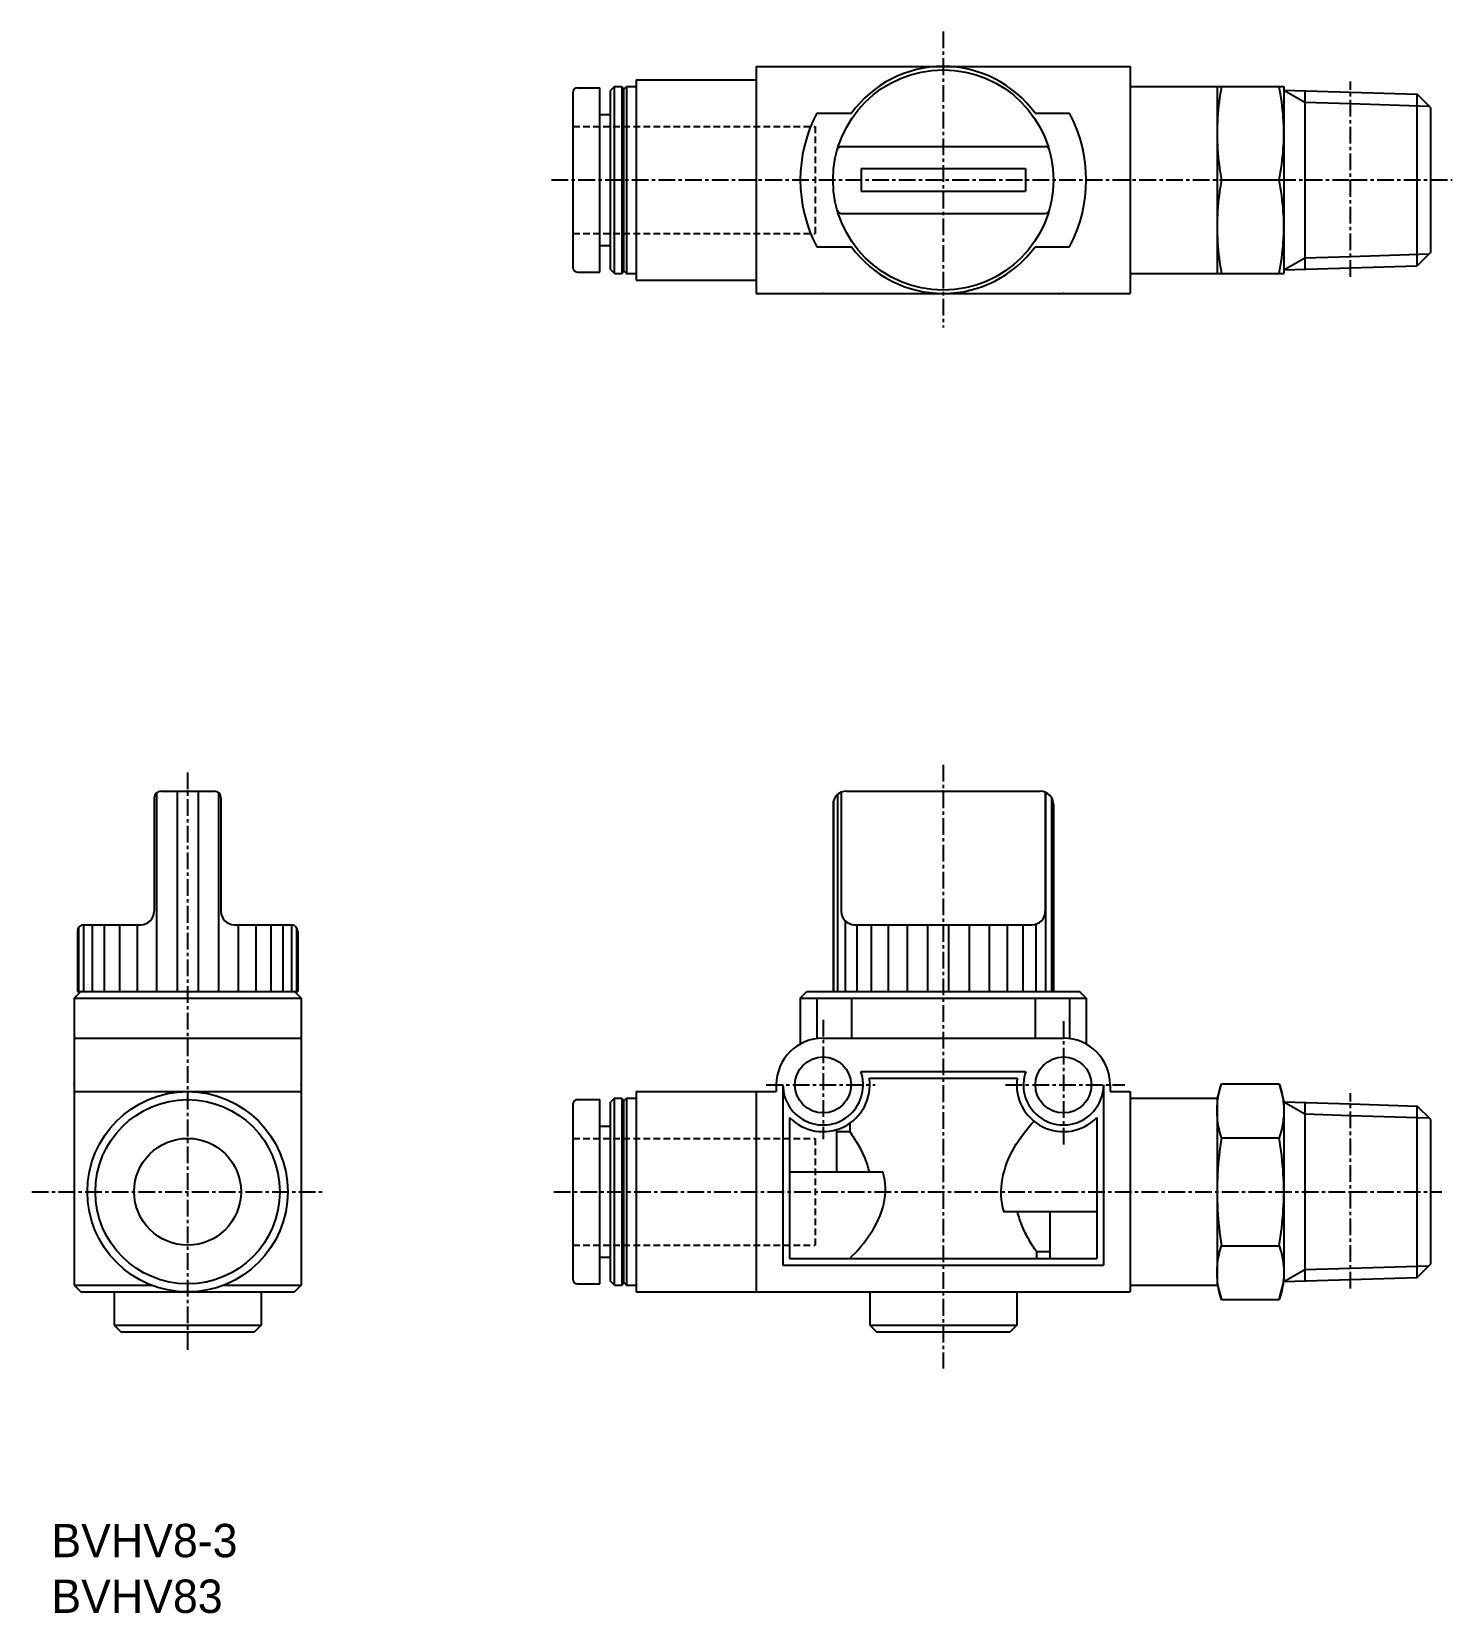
# Model space of a CAD drawing. Extents: x 172 to 278, y 137 to 256.
import ezdxf

# ---------------------------------------------------------------- set-up
doc = ezdxf.new("R2010")
doc.units = 0
doc.linetypes.add('CENTER', pattern=[2, 1.25, -0.25, 0.25, -0.25])
doc.linetypes.add('DASHED', pattern=[0.75, 0.5, -0.25])
doc.layers.get('0').update_dxf_attribs({"linetype": 'CONTINUOUS'})
doc.layers.add('CENTER', color=1, linetype='CENTER')

msp = doc.modelspace()

# ---------------------------------------------------------------- linework, layer by layer
at = {"linetype": 'CONTINUOUS'}
for p, q in [((226.33, 253.1), (254.33, 253.1)), ((226.33, 253.1), (226.33, 236.1)), ((254.33, 253.1), (254.33, 236.1)), ((212.63, 238), (212.63, 251.2)), ((212.93, 251.5), (214.63, 251.5)), ((214.63, 237.7), (214.63, 251.5)), ((215.73, 251.6), (215.43, 251.3)), ((215.43, 237.9), (215.43, 251.3)), ((215.73, 237.6), (215.73, 251.6)), ((215.73, 251.6), (216.26, 251.6)), ((216.26, 251.6), (216.26, 237.6)), ((216.26, 251.6), (216.43, 251.4)), ((216.43, 251.4), (216.61, 251.6)), ((216.43, 237.8), (216.43, 251.4)), ((216.61, 251.6), (216.61, 237.6)), ((216.61, 251.6), (217.33, 251.6)), ((217.33, 252.1), (226.33, 252.1)), ((217.33, 252.1), (217.33, 237.1)), ((254.33, 251.6), (260.83, 251.6)), ((260.83, 251.6), (260.83, 237.6)), ((260.83, 251.6), (265.83, 251.6)), ((265.83, 251.6), (265.83, 237.6)), ((265.83, 251.33), (270.82, 251.17)), ((267.4, 251.28), (267.4, 237.91)), ((270.82, 251.17), (275.81, 251.02)), ((275.81, 238.17), (275.81, 251.02)), ((276.83, 250), (275.81, 251.02)), ((276.83, 239.2), (276.83, 250)), ((214.63, 249.5), (215.43, 249.5)), ((230.87, 249.6), (233.46, 249.6)), ((247.21, 249.6), (249.79, 249.6)), ((232.69, 247.1), (247.97, 247.1)), ((234.18, 245.45), (246.48, 245.45)), ((234.18, 245.45), (234.18, 243.75)), ((246.48, 245.45), (246.48, 243.75)), ((261.15, 244.6), (265.47, 244.6)), ((234.18, 243.75), (246.48, 243.75)), ((232.69, 242.1), (247.97, 242.1)), ((214.63, 239.7), (215.43, 239.7)), ((230.87, 239.6), (233.46, 239.6)), ((247.21, 239.6), (249.79, 239.6)), ((270.82, 238.02), (275.81, 238.17)), ((276.83, 239.2), (275.81, 238.17)), ((212.93, 237.7), (214.63, 237.7)), ((215.73, 237.6), (215.43, 237.9)), ((215.73, 237.6), (216.26, 237.6)), ((216.26, 237.6), (216.43, 237.8)), ((216.43, 237.8), (216.61, 237.6)), ((216.61, 237.6), (217.33, 237.6)), ((217.33, 237.1), (226.33, 237.1)), ((254.33, 237.6), (260.83, 237.6)), ((260.83, 237.6), (265.83, 237.6)), ((265.83, 237.86), (270.82, 238.02)), ((226.33, 236.1), (254.33, 236.1)), ((181.26, 198.33), (181.26, 189.83)), ((181.43, 198.71), (181.43, 183.83)), ((181.76, 198.83), (185.76, 198.83)), ((182.97, 198.83), (182.97, 183.83)), ((184.54, 198.83), (184.54, 183.83)), ((186.08, 198.71), (186.08, 183.83)), ((186.26, 198.33), (186.26, 189.83)), ((232.08, 197.83), (232.08, 183.83)), ((232.12, 198.1), (232.12, 183.83)), ((232.42, 198.58), (232.42, 183.83)), ((232.69, 198.75), (232.69, 189.83)), ((233.08, 198.83), (247.58, 198.83)), ((247.97, 198.75), (247.97, 189.83)), ((247.99, 198.74), (247.99, 183.83)), ((248.43, 198.36), (248.43, 183.83)), ((248.58, 197.83), (248.58, 183.83)), ((175.59, 188.61), (175.59, 183.83)), ((175.96, 188.83), (175.96, 183.83)), ((176.01, 188.83), (180.26, 188.83)), ((176.61, 188.83), (176.61, 183.83)), ((177.52, 188.83), (177.52, 183.83)), ((178.66, 188.83), (178.66, 183.83)), ((179.98, 188.83), (179.98, 183.83)), ((187.26, 188.83), (191.51, 188.83)), ((187.54, 188.83), (187.54, 183.83)), ((188.86, 188.83), (188.86, 183.83)), ((189.99, 188.83), (189.99, 183.83)), ((190.9, 188.83), (190.9, 183.83)), ((191.55, 188.83), (191.55, 183.83)), ((191.92, 188.61), (191.92, 183.83)), ((233, 189.11), (233, 183.83)), ((233.69, 188.83), (246.97, 188.83)), ((233.85, 188.83), (233.85, 183.83)), ((234.93, 188.83), (234.93, 183.83)), ((236.21, 188.83), (236.21, 183.83)), ((237.64, 188.83), (237.64, 183.83)), ((239.16, 188.83), (239.16, 183.83)), ((240.73, 188.83), (240.73, 183.83)), ((242.28, 188.83), (242.28, 183.83)), ((243.76, 188.83), (243.76, 183.83)), ((245.12, 188.83), (245.12, 183.83)), ((246.3, 188.83), (246.3, 183.83)), ((247.27, 188.83), (247.27, 183.83)), ((175.51, 188.33), (175.51, 183.83)), ((192.01, 188.33), (192.01, 183.83)), ((175.26, 183.33), (175.76, 183.83)), ((175.51, 183.83), (192.01, 183.83)), ((191.76, 183.83), (192.26, 183.33)), ((229.63, 183.33), (230.13, 183.83)), ((230.13, 183.83), (250.53, 183.83)), ((251.03, 183.33), (250.53, 183.83)), ((175.26, 183.33), (192.26, 183.33)), ((175.26, 183.33), (175.26, 161.83)), ((192.26, 183.33), (192.26, 161.83)), ((229.63, 183.33), (251.03, 183.33)), ((229.63, 183.33), (229.63, 179.89)), ((230.87, 183.33), (230.87, 180.33)), ((233.46, 183.33), (233.46, 180.33)), ((247.21, 183.33), (247.21, 180.33)), ((249.79, 183.33), (249.79, 180.3)), ((251.03, 183.33), (251.03, 179.89)), ((175.26, 180.33), (192.26, 180.33)), ((231.33, 180.33), (249.33, 180.33)), ((234.16, 177.83), (246.5, 177.83)), ((227.83, 176.83), (227.83, 176.33)), ((228.33, 176.83), (228.33, 163.33)), ((234.8, 177.33), (245.87, 177.33)), ((252.33, 176.83), (252.33, 163.33)), ((252.83, 176.83), (252.83, 176.33)), ((260.83, 175.73), (261.15, 176.92)), ((261.15, 176.92), (265.47, 176.92)), ((265.47, 176.92), (265.83, 175.57)), ((175.26, 176.33), (192.26, 176.33)), ((212.63, 162.23), (212.63, 175.43)), ((212.93, 175.73), (214.63, 175.73)), ((214.63, 161.93), (214.63, 175.73)), ((215.73, 175.83), (215.43, 175.53)), ((215.43, 162.13), (215.43, 175.53)), ((215.73, 161.83), (215.73, 175.83)), ((215.73, 175.83), (216.26, 175.83)), ((216.26, 175.83), (216.26, 161.83)), ((216.26, 175.83), (216.43, 175.63)), ((216.43, 175.63), (216.61, 175.83)), ((216.43, 162.03), (216.43, 175.63)), ((216.61, 175.83), (216.61, 161.83)), ((216.61, 175.83), (217.33, 175.83)), ((217.33, 176.33), (227.83, 176.33)), ((217.33, 176.33), (217.33, 161.33)), ((226.33, 176.33), (226.33, 161.33)), ((226.33, 176.33), (227.83, 176.33)), ((252.83, 176.33), (254.33, 176.33)), ((254.33, 176.33), (254.33, 161.33)), ((254.33, 175.83), (260.83, 175.83)), ((260.83, 175.83), (260.83, 161.83)), ((265.83, 175.57), (270.82, 175.41)), ((265.83, 175.57), (265.83, 162.1)), ((267.4, 175.52), (267.4, 162.15)), ((270.82, 175.41), (275.81, 175.25)), ((228.83, 174.38), (228.83, 163.83)), ((251.83, 174.38), (251.83, 163.83)), ((275.81, 162.41), (275.81, 175.25)), ((276.83, 174.23), (275.81, 175.25)), ((276.83, 163.43), (276.83, 174.23)), ((214.63, 173.73), (215.43, 173.73)), ((232.33, 173.48), (232.33, 170.33)), ((232.33, 173.33), (233.33, 173.33)), ((233.33, 173.96), (233.33, 173.33)), ((261.15, 172.87), (265.47, 172.87)), ((228.83, 170.33), (235.82, 170.33)), ((251.83, 167.33), (244.85, 167.33)), ((248.33, 163.83), (248.33, 167.33)), ((261.15, 164.79), (265.47, 164.79)), ((214.63, 163.93), (215.43, 163.93)), ((228.83, 163.83), (251.83, 163.83)), ((248.33, 164.33), (247.33, 164.33)), ((247.33, 163.83), (247.33, 164.33)), ((228.33, 163.33), (252.33, 163.33)), ((270.82, 162.25), (275.81, 162.41)), ((276.83, 163.43), (275.81, 162.41)), ((175.26, 161.83), (181.06, 161.83)), ((175.26, 161.83), (175.76, 161.33)), ((175.76, 161.33), (183.76, 161.33)), ((178.26, 161.33), (178.26, 158.83)), ((183.76, 161.33), (191.76, 161.33)), ((186.45, 161.83), (192.26, 161.83)), ((189.26, 161.33), (189.26, 158.83)), ((192.26, 161.83), (191.76, 161.33)), ((212.93, 161.93), (214.63, 161.93)), ((215.73, 161.83), (215.43, 162.13)), ((215.73, 161.83), (216.26, 161.83)), ((216.26, 161.83), (216.43, 162.03)), ((216.43, 162.03), (216.61, 161.83)), ((216.61, 161.83), (217.33, 161.83)), ((217.33, 161.33), (226.33, 161.33)), ((226.33, 161.33), (254.33, 161.33)), ((234.83, 161.33), (234.83, 158.83)), ((245.83, 161.33), (245.83, 158.83)), ((254.33, 161.83), (260.83, 161.83)), ((260.83, 161.93), (261.15, 160.75)), ((265.47, 160.75), (265.83, 162.1)), ((265.83, 162.1), (270.82, 162.25)), ((261.15, 160.75), (265.47, 160.75)), ((178.26, 158.83), (189.26, 158.83)), ((178.26, 158.83), (178.76, 158.33)), ((189.26, 158.83), (188.76, 158.33)), ((234.83, 158.83), (245.83, 158.83)), ((234.83, 158.83), (235.33, 158.33)), ((245.83, 158.83), (245.33, 158.33)), ((178.76, 158.33), (188.76, 158.33)), ((235.33, 158.33), (245.33, 158.33))]:
    msp.add_line(p, q, dxfattribs=at)
at = {"color": 3, "linetype": 'CONTINUOUS'}
for p, q in [((265.83, 251.33), (267.4, 250.43)), ((267.4, 250.43), (270.82, 250.32)), ((270.82, 250.32), (276.69, 250.13)), ((265.83, 237.86), (267.4, 238.77)), ((267.4, 238.77), (270.82, 238.87)), ((270.82, 238.87), (276.69, 239.06)), ((265.83, 175.57), (267.4, 174.66)), ((267.4, 174.66), (270.82, 174.55)), ((270.82, 174.55), (276.69, 174.37)), ((265.83, 162.1), (267.4, 163)), ((267.4, 163), (270.82, 163.11)), ((270.82, 163.11), (276.69, 163.29))]:
    msp.add_line(p, q, dxfattribs=at)
at = {"color": 3, "linetype": 'DASHED'}
for p, q in [((212.63, 248.6), (230.73, 248.6)), ((230.73, 248.6), (230.73, 240.6)), ((212.63, 240.6), (230.73, 240.6)), ((212.63, 172.83), (230.73, 172.83)), ((230.73, 172.83), (230.73, 164.83)), ((212.63, 164.83), (230.73, 164.83))]:
    msp.add_line(p, q, dxfattribs=at)
at = {"color": 1, "linetype": 'CENTER'}
for p, q in [((265.47, 244.6), (270.82, 244.6)), ((270.82, 244.6), (278.44, 244.6)), ((270.82, 168.83), (277.66, 168.83))]:
    msp.add_line(p, q, dxfattribs=at)
at = {"linetype": 'CONTINUOUS'}
for points in [[(261.15, 251.6, 0.029589), (260.87, 249.27, 0.030511), (260.87, 246.92, 0.029594), (261.15, 244.6)], [(265.47, 244.6, 0.033546), (265.79, 246.92, 0.034873), (265.79, 249.27, 0.033538), (265.47, 251.6)], [(261.15, 244.6, 0.029589), (260.87, 242.27, 0.030511), (260.87, 239.92, 0.029594), (261.15, 237.6)], [(265.47, 237.6, 0.033546), (265.79, 239.92, 0.034873), (265.79, 242.27, 0.033538), (265.47, 244.6)], [(261.15, 172.87, -0.049345), (260.87, 174.21, -0.053827), (260.87, 175.58, -0.049323), (261.15, 176.92)], [(265.47, 176.92, -0.05532), (265.79, 175.58, -0.061832), (265.79, 174.21, -0.05529), (265.47, 172.87)], [(233.33, 173.33, -0.02835), (233.94, 172.39, -0.031243), (234.43, 171.39, -0.036439), (234.78, 170.33)], [(244.88, 167.33, -0.118562), (244.76, 169.8, -0.083907), (245.64, 172.12, -0.05583), (247.13, 174.11)], [(261.15, 172.87, 0.025752), (260.87, 170.19, 0.026355), (260.87, 167.48, 0.025755), (261.15, 164.79)], [(265.47, 164.79, 0.029225), (265.79, 167.48, 0.030114), (265.79, 170.19, 0.02923), (265.47, 172.87)], [(233.33, 163.83, 0.056193), (234.89, 165.7, 0.087186), (235.88, 167.92, 0.127526), (235.82, 170.33)], [(247.33, 164.33, -0.02835), (246.73, 165.27, -0.031243), (246.24, 166.27, -0.036439), (245.89, 167.33)], [(261.15, 160.75, -0.049345), (260.87, 162.09, -0.053828), (260.87, 163.45, -0.049323), (261.15, 164.79)], [(265.47, 164.79, -0.05532), (265.79, 163.46, -0.061832), (265.79, 162.08, -0.05529), (265.47, 160.75)]]:
    msp.add_lwpolyline(points, format="xyb", dxfattribs=at)
for centre, radius in [((240.33, 244.6), 8.25), ((231.33, 176.83), 2.1), ((249.33, 176.83), 2.1), ((183.76, 168.83), 7.5), ((183.76, 168.83), 6.9), ((183.76, 168.83), 4)]:
    msp.add_circle(centre, radius, dxfattribs=at)
for centre, radius, start, end in [((240.33, 244.6), 8.5, 36.0319, 143.9681), ((212.93, 251.2), 0.3, 90, 180), ((240.33, 244.6), 10.7, 152.1415, 207.8585), ((240.33, 244.6), 10.7, 332.1415, 27.8585), ((232.69, 246.8), 0.3, 90, 163.9348), ((247.97, 246.8), 0.3, 16.0652, 90), ((232.69, 242.4), 0.3, 196.0651, 270), ((247.97, 242.4), 0.3, 270, 343.9349), ((240.33, 244.6), 8.5, 216.0319, 323.9681), ((212.93, 238), 0.3, 180, 270), ((181.76, 198.33), 0.5, 90, 180), ((185.76, 198.33), 0.5, 0, 90), ((233.08, 197.83), 1, 90, 180), ((247.58, 197.83), 1, 0, 90), ((180.26, 189.83), 1, 270, 0), ((187.26, 189.83), 1, 180, 270), ((233.69, 189.83), 1, 180, 270), ((246.97, 189.83), 1, 270, 0), ((176.01, 188.33), 0.5, 90, 180), ((191.51, 188.33), 0.5, 0, 90), ((231.33, 176.83), 3.5, 90, 180), ((249.33, 176.83), 3.5, 0, 90), ((231.33, 176.83), 3, 180, 19.4712), ((249.33, 176.83), 3, 160.5288, 0), ((231.33, 176.83), 3.5, 224.4153, 8.2132), ((249.33, 176.83), 3.5, 171.7868, 315.5847), ((212.93, 175.43), 0.3, 90, 180), ((212.93, 162.23), 0.3, 180, 270)]:
    msp.add_arc(centre, radius, start, end, dxfattribs=at)
for p in [(231.33, 236.1), (249.33, 236.1), (183.76, 198.83), (240.33, 198.83), (175.26, 176.83), (192.26, 176.83)]:
    msp.add_point(p, dxfattribs=at)
at = {"layer": 'CENTER', "color": 1, "linetype": 'CENTER'}
for p, q in [((240.33, 255.71), (240.33, 233.56)), ((270.82, 237.34), (270.82, 251.98)), ((211.01, 244.6), (265.47, 244.6)), ((183.76, 200.23), (183.76, 156.87)), ((240.33, 200.8), (240.33, 155.6)), ((231.33, 181.7), (231.33, 172.78)), ((249.33, 181.61), (249.33, 172.33)), ((227.07, 176.83), (235.24, 176.83)), ((245, 176.83), (253.92, 176.83)), ((270.82, 161.58), (270.82, 176.22)), ((172.09, 168.83), (193.99, 168.83)), ((211.18, 168.83), (270.82, 168.83))]:
    msp.add_line(p, q, dxfattribs=at)
for p in [(231.33, 176.83), (249.33, 176.83)]:
    msp.add_point(p, dxfattribs=at)

# ---------------------------------------------------------------- texts
for s, p in [('BVHV8-3', (173.56, 141.46)), ('BVHV83', (173.56, 137.29))]:
    msp.add_text(s, height=2.5).set_placement(p)

doc.saveas('drawing.dxf')
